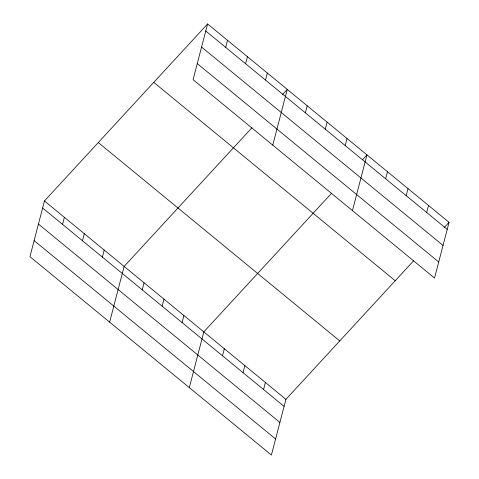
<?xml version="1.0" encoding="UTF-8"?>
<svg xmlns="http://www.w3.org/2000/svg" width="479" height="479" viewBox="0 0 479 479"><rect width="100%" height="100%" fill="white"/><g stroke="black" fill="none" stroke-linecap="round" stroke-linejoin="round"><path stroke-width="0.72" d="M207.593 23.95L193.079 79.664L434.543 278.042L449.057 222.328L207.593 23.95L44.457 200.958L29.943 256.672L271.407 455.05L285.921 399.336L413.664 260.732M62.539 224.37L64.378 217.322M82.46 240.733L84.298 233.692M102.38 257.103L104.218 250.056M109.625 322.133L124.139 266.42L251.882 127.815M142.227 289.831L144.059 282.79M225.675 47.361L227.513 40.314M162.147 306.201L163.98 299.153M245.601 63.725L247.433 56.684M182.068 322.565L183.9 315.523M265.522 80.095L267.354 73.047M189.313 387.601L203.82 331.887L331.57 193.282M272.761 145.131L287.274 89.417L282.293 94.824M222.513 355.795L224.346 348.748M305.363 112.828L307.195 105.781M243.039 372.656L244.871 365.615M325.283 129.192L327.115 122.151M263.564 389.517L265.396 382.476M345.203 145.556L347.036 138.515M352.448 210.592L366.956 154.879L362.471 159.746M385.649 178.787L387.481 171.745M406.174 195.648L408.006 188.606M426.699 212.514L428.531 205.467M444.075 227.741L449.057 222.328M205.754 30.997L447.224 229.375M201.575 47.056L443.039 245.434M197.264 63.599L438.728 261.983M153.759 82.364L395.223 280.742M98.291 142.544L339.755 340.922M44.457 200.958L285.921 399.336M42.619 208L284.083 406.384M38.434 224.064L279.904 422.442M34.129 240.608L275.593 438.992"/></g></svg>
